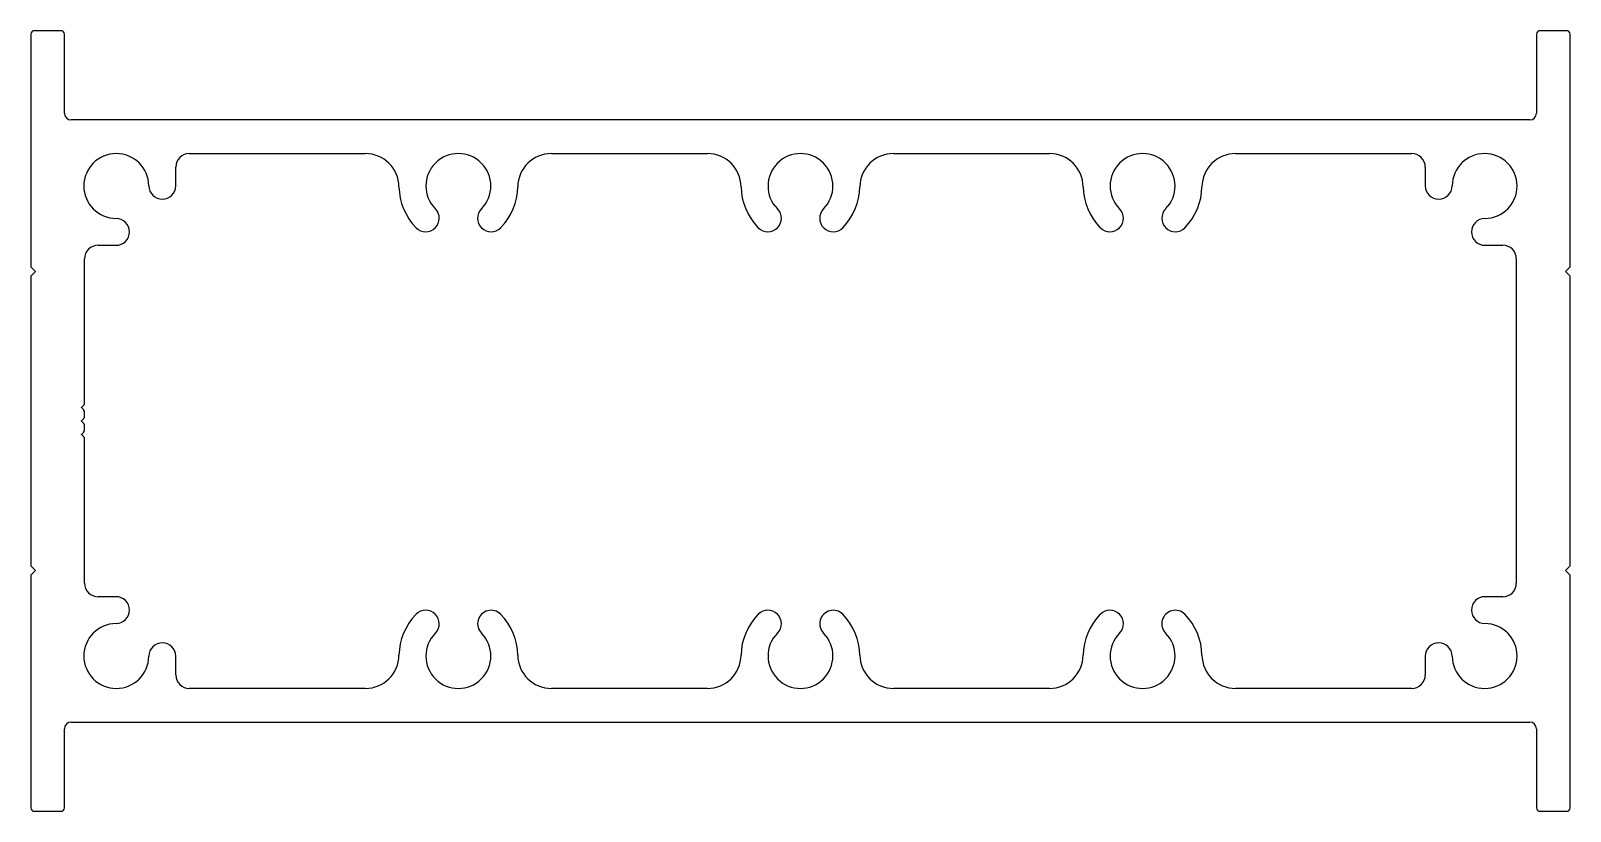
# Model space of a CAD drawing. Extents: x -57 to 57, y 2 to 60.
import ezdxf

# ---------------------------------------------------------------- set-up
doc = ezdxf.new("R2010")
doc.units = 0
doc.layers.get('0').update_dxf_attribs({"linetype": 'CONTINUOUS'})

msp = doc.modelspace()

# ---------------------------------------------------------------- linework, layer by layer
for p, q in [((-57.32, 60.25), (-57.32, 42.96)), ((-55.07, 60.5), (-57.07, 60.5)), ((-54.82, 54.37), (-54.82, 60.25)), ((54.48, 60.25), (54.48, 54.37)), ((56.73, 60.5), (54.73, 60.5)), ((56.98, 42.96), (56.98, 60.25)), ((53.98, 53.87), (-54.32, 53.87)), ((-46.55, 48.98), (-46.55, 50.37)), ((-45.55, 51.37), (-32.48, 51.37)), ((-18.66, 51.37), (-7.08, 51.37)), ((6.74, 51.37), (18.32, 51.37)), ((32.14, 51.37), (45.22, 51.37)), ((46.22, 50.37), (46.22, 48.98)), ((-53.32, 32.85), (-53.32, 43.55)), ((-52.32, 44.55), (-50.99, 44.55)), ((50.66, 44.55), (51.98, 44.55)), ((52.98, 43.55), (52.98, 19.44)), ((-57.32, 42.96), (-56.96, 42.61)), ((-56.96, 42.61), (-57.32, 42.25)), ((56.63, 42.61), (56.98, 42.96)), ((56.98, 42.25), (56.63, 42.61)), ((-57.32, 42.25), (-57.32, 20.74)), ((56.98, 20.74), (56.98, 42.25)), ((-53.56, 32.5), (-53.39, 32.67)), ((-53.39, 32.32), (-53.56, 32.49)), ((-53.32, 31.85), (-53.32, 32.14)), ((-53.56, 31.5), (-53.39, 31.67)), ((-53.39, 31.32), (-53.56, 31.49)), ((-53.32, 30.85), (-53.32, 31.14)), ((-53.56, 30.5), (-53.39, 30.67)), ((-53.39, 30.32), (-53.56, 30.49)), ((-53.32, 19.44), (-53.32, 30.14)), ((-57.32, 20.74), (-56.96, 20.38)), ((56.63, 20.38), (56.98, 20.74)), ((-56.96, 20.38), (-57.32, 20.03)), ((-57.32, 20.03), (-57.32, 2.74)), ((56.98, 20.03), (56.63, 20.38)), ((56.98, 2.74), (56.98, 20.03)), ((-50.99, 18.44), (-52.32, 18.44)), ((51.98, 18.44), (50.65, 18.44)), ((-46.55, 12.62), (-46.55, 14.01)), ((46.22, 14.01), (46.22, 12.62)), ((-32.48, 11.62), (-45.55, 11.62)), ((-7.08, 11.62), (-18.66, 11.62)), ((18.32, 11.62), (6.74, 11.62)), ((45.22, 11.62), (32.14, 11.62)), ((-54.82, 2.74), (-54.82, 8.62)), ((-54.32, 9.12), (53.98, 9.12)), ((54.48, 8.62), (54.48, 2.74)), ((-57.07, 2.49), (-55.07, 2.49)), ((54.73, 2.49), (56.73, 2.49))]:
    msp.add_line(p, q)
for centre, radius, start, end in [((-57.07, 60.25), 0.25, 90, 180), ((-55.07, 60.25), 0.25, 0, 90), ((54.73, 60.25), 0.25, 90, 180), ((56.73, 60.25), 0.25, 0, 90), ((-54.32, 54.37), 0.5, 180, 270), ((53.98, 54.37), 0.5, 270, 360), ((-50.97, 48.96), 2.41, 0.3311, 269.6689), ((-45.55, 50.37), 1, 90, 180), ((-32.48, 48.87), 2.5, 0.7211, 90), ((-25.57, 48.96), 2.41, 315.3311, 224.6689), ((-18.66, 48.87), 2.5, 90, 179.2789), ((-7.08, 48.87), 2.5, 0.7211, 90), ((-0.17, 48.96), 2.41, 315.3311, 224.6689), ((6.74, 48.87), 2.5, 90, 179.2789), ((18.32, 48.87), 2.5, 0.7211, 90), ((25.23, 48.96), 2.41, 315.3311, 224.6689), ((32.14, 48.87), 2.5, 90, 179.2789), ((45.22, 50.37), 1, 359.9993, 90), ((50.63, 48.96), 2.41, 270.3311, 179.6689), ((-47.55, 48.98), 1, 180.3311, 0), ((-25.57, 48.96), 4.41, 180.7211, 224.6689), ((-25.57, 48.96), 4.41, 315.3311, 359.2789), ((-0.17, 48.96), 4.41, 180.7211, 224.6689), ((-0.17, 48.96), 4.41, 315.3311, 359.2789), ((25.23, 48.96), 4.41, 180.7211, 224.6689), ((25.23, 48.96), 4.41, 315.3311, 359.2789), ((47.22, 48.98), 1, 179.9993, 359.6689), ((-27.99, 46.56), 1, 224.6689, 44.6689), ((-23.14, 46.56), 1, 135.3311, 315.3311), ((-2.59, 46.56), 1, 224.6689, 44.6689), ((2.26, 46.56), 1, 135.3311, 315.3311), ((22.81, 46.56), 1, 224.6689, 44.6689), ((27.66, 46.56), 1, 135.3311, 315.3311), ((-50.99, 45.55), 1, 269.9997, 89.6689), ((50.65, 45.55), 1, 90.3311, 270.3311), ((-52.32, 43.55), 1, 89.9997, 180), ((51.98, 43.55), 1, 360, 89.9996), ((-53.56, 32.49), 0.008, 135, 225), ((-53.57, 32.85), 0.25, 315, 360), ((-53.57, 32.14), 0.25, 0, 45), ((-53.56, 31.5), 0.008, 135, 225), ((-53.57, 31.85), 0.25, 315, 360), ((-53.57, 31.14), 0.25, 360, 45), ((-53.56, 30.5), 0.008, 135, 225), ((-53.57, 30.85), 0.25, 315, 360), ((-53.57, 30.14), 0.25, 0, 45), ((-52.32, 19.44), 1, 180, 270.0003), ((51.98, 19.44), 1, 270.0004, 0), ((-50.99, 17.44), 1, 270.3311, 90.0003), ((50.65, 17.44), 1, 90.3319, 269.6689), ((-27.99, 16.43), 1, 315.3311, 135.3311), ((-23.14, 16.43), 1, 44.6689, 224.6689), ((-2.59, 16.43), 1, 315.3311, 135.3311), ((2.26, 16.43), 1, 44.6689, 224.6689), ((22.81, 16.43), 1, 315.3311, 135.3311), ((27.66, 16.43), 1, 44.6689, 224.6689), ((-50.97, 14.03), 2.41, 90.3311, 359.6689), ((-25.57, 14.03), 4.41, 135.3311, 179.2789), ((-25.57, 14.03), 4.41, 0.7211, 44.6689), ((-0.17, 14.03), 4.41, 135.3311, 179.2789), ((-0.17, 14.03), 4.41, 0.7211, 44.6689), ((25.23, 14.03), 4.41, 135.3311, 179.2789), ((25.23, 14.03), 4.41, 0.7211, 44.6689), ((50.63, 14.03), 2.41, 180.3311, 89.6689), ((-47.55, 14.01), 1, 360, 179.6689), ((-25.57, 14.03), 2.41, 135.3311, 44.6689), ((-0.17, 14.03), 2.41, 135.3311, 44.6689), ((25.23, 14.03), 2.41, 135.3311, 44.6689), ((47.22, 14.01), 1, 0.3311, 180.0007), ((-32.48, 14.12), 2.5, 270, 359.2789), ((-18.66, 14.12), 2.5, 180.7211, 270), ((-7.08, 14.12), 2.5, 270, 359.2789), ((6.74, 14.12), 2.5, 180.7211, 270), ((18.32, 14.12), 2.5, 270, 359.2789), ((32.14, 14.12), 2.5, 180.7211, 270), ((-45.55, 12.62), 1, 180, 270), ((45.22, 12.62), 1, 270, 0.0007), ((-54.32, 8.62), 0.5, 90, 180), ((53.98, 8.62), 0.5, 360, 90), ((-57.07, 2.74), 0.25, 180, 270), ((-55.07, 2.74), 0.25, 270, 360), ((54.73, 2.74), 0.25, 180, 270), ((56.73, 2.74), 0.25, 270, 360)]:
    msp.add_arc(centre, radius, start, end)

doc.saveas('drawing.dxf')
